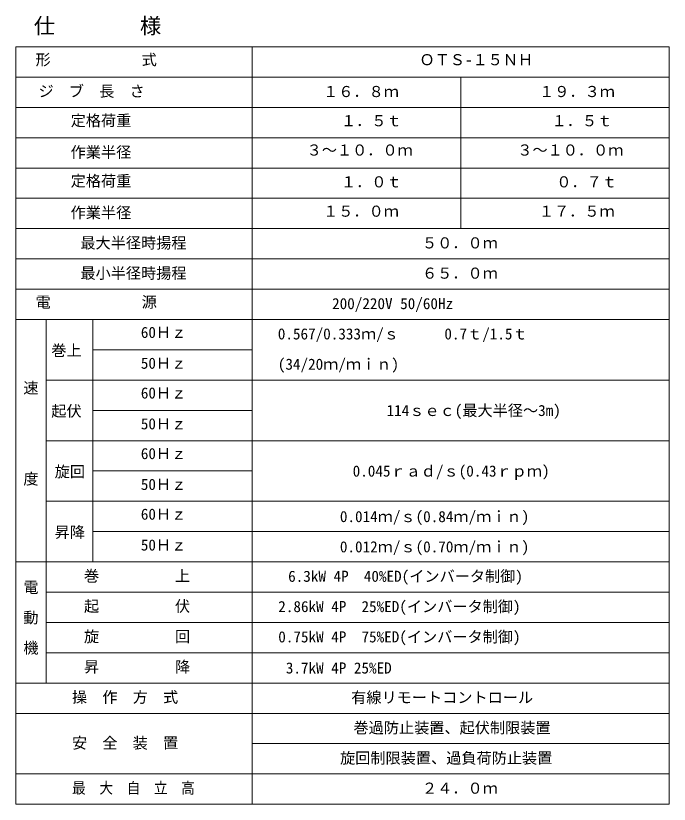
# Model space of a CAD drawing. Units: millimetres, scale not verified. Extents: x -18480 to 221138, y -24305 to 759804.
# Drawn here: x 196 to 17436, y -21117 to -296 of the extents above; entities that cross this region are included whole.
import ezdxf
from ezdxf.enums import TextEntityAlignment as Align

# ---------------------------------------------------------------- set-up
doc = ezdxf.new("R2010")
doc.units = ezdxf.units.MM
doc.header["$LTSCALE"] = 40
doc.layers.add('0-4_05 寸法', color=7, linetype='Continuous', lineweight=18)
doc.styles.add('@ＭＳ ゴシック', font='')
doc.styles.add('ＭＳ ゴシック', font='')
doc.styles.get('@ＭＳ ゴシック').set_extended_font_data('@MS Gothic')
doc.styles.get('ＭＳ ゴシック').set_extended_font_data('MS Gothic')

msp = doc.modelspace()

# ---------------------------------------------------------------- linework, layer by layer
at = {"layer": '0-4_05 寸法'}
for p, q in [((195.58, -1116.68), (195.58, -21116.64)), ((195.58, -1116.68), (17435.58, -1116.68)), ((6435.58, -1116.68), (6435.58, -21116.64)), ((17435.58, -1116.68), (17435.58, -21116.64)), ((195.58, -1916.68), (17435.58, -1916.68)), ((11935.58, -1916.68), (11935.58, -5916.68)), ((195.58, -2716.68), (17435.58, -2716.68)), ((195.58, -3516.68), (17435.58, -3516.68)), ((195.58, -4316.68), (17435.58, -4316.68)), ((195.58, -5116.68), (17435.58, -5116.68)), ((195.58, -5916.68), (17435.58, -5916.68)), ((195.58, -6716.68), (17435.58, -6716.68)), ((195.58, -7516.68), (17435.58, -7516.68)), ((195.58, -8316.68), (17435.58, -8316.68)), ((995.58, -8316.68), (995.58, -17916.64)), ((2227.58, -8316.68), (2227.58, -14716.64)), ((2227.58, -9116.67), (6435.58, -9116.67)), ((995.58, -9916.66), (17435.58, -9916.66)), ((2227.58, -10716.66), (6435.58, -10716.66)), ((995.58, -11516.65), (17435.58, -11516.65)), ((2227.58, -12316.64), (6435.58, -12316.64)), ((995.58, -13116.64), (17435.58, -13116.64)), ((2227.58, -13916.64), (17435.58, -13916.64)), ((195.58, -14716.64), (17435.58, -14716.64)), ((995.58, -15516.64), (17435.58, -15516.64)), ((995.58, -16316.64), (17435.58, -16316.64)), ((995.58, -17116.64), (17435.58, -17116.64)), ((195.58, -17916.64), (17435.58, -17916.64)), ((195.58, -18716.64), (17435.58, -18716.64)), ((6435.58, -19516.63), (17435.58, -19516.63)), ((195.58, -20316.64), (17435.58, -20316.64)), ((195.58, -21116.64), (17435.58, -21116.64))]:
    msp.add_line(p, q, dxfattribs=at)

# ---------------------------------------------------------------- texts
at = {"layer": '0-4_05 寸法', "style": 'ＭＳ ゴシック'}
for s, height, p in [('仕\u3000\u3000\u3000\u3000様', 410.6, (671.58, -890.54)), ('形\u3000\u3000\u3000\u3000\u3000\u3000式', 293.3, (716.4, -1690.54)), ('ＯＴＳ-１５ＮＨ', 293.3, (10846.29, -1690.54)), ('ジ\u3000ブ\u3000長\u3000さ', 293.3, (795.57, -2522.41)), ('１６．８ｍ', 293.3, (8304.4, -2531.29)), ('１９．３ｍ', 293.3, (14003.48, -2531.29)), ('定格荷重', 293.3, (1642.88, -3295.93)), ('１．５ｔ', 293.3, (8776.01, -3301.91)), ('１．５ｔ', 293.3, (14333.57, -3301.91)), ('作業半径', 293.3, (1642.88, -4132.26)), ('３～１０．０ｍ', 293.3, (7869.22, -4076.68)), ('３～１０．０ｍ', 293.3, (13426.77, -4076.68)), ('定格荷重', 293.3, (1642.88, -4891.79)), ('１．０ｔ', 293.3, (8776.01, -4916.12)), ('０．７ｔ', 293.3, (14456.77, -4916.12)), ('作業半径', 293.3, (1642.88, -5728.12)), ('１５．０ｍ', 293.3, (8304.4, -5690.9)), ('１７．５ｍ', 293.3, (13996.89, -5690.9)), ('最大半径時揚程', 293.3, (1899.83, -6527.85)), ('５０．０ｍ', 293.3, (10913.52, -6527.85)), ('最小半径時揚程', 293.3, (1899.83, -7327.05)), ('６５．０ｍ', 293.3, (10913.52, -7327.05)), ('電\u3000\u3000\u3000\u3000\u3000\u3000源', 293.3, (716.4, -8090.54)), ('200/220V 50/60Hz', 293.3, (8540.95, -8131.29)), ('60Ｈｚ', 293.3, (3494.79, -8891.4)), ('0.567/0.333ｍ/ｓ\u3000\u3000\u30000.7ｔ/1.5ｔ', 293.3, (7108.92, -8931.29)), ('巻上', 293.3, (1132.24, -9367.9)), ('50Ｈｚ', 293.3, (3494.79, -9705.42)), ('(34/20ｍ/ｍｉｎ)', 293.3, (7108.92, -9731.29)), ('60Ｈｚ', 293.3, (3494.79, -10491.38)), ('起伏', 293.3, (1132.24, -10967.89)), ('114ｓｅｃ(最大半径～3m)', 293.3, (9978.67, -10953.18)), ('50Ｈｚ', 293.3, (3494.79, -11305.4)), ('60Ｈｚ', 293.3, (3494.79, -12091.37)), ('旋回', 293.3, (1221.95, -12567.89)), ('0.045ｒａｄ/ｓ(0.43ｒｐｍ)', 293.3, (9083.96, -12553.17)), ('50Ｈｚ', 293.3, (3494.79, -12905.39)), ('60Ｈｚ', 293.3, (3494.79, -13691.35)), ('0.014ｍ/ｓ(0.84ｍ/ｍｉｎ)', 293.3, (8746.81, -13755.25)), ('昇降', 293.3, (1221.95, -14167.88)), ('50Ｈｚ', 293.3, (3494.79, -14505.37)), ('0.012ｍ/ｓ(0.70ｍ/ｍｉｎ)', 293.3, (8746.81, -14553.17)), ('巻\u3000\u3000\u3000\u3000\u3000上', 293.3, (1994.89, -15322.37)), ('6.3kW 4P\u300040%ED(インバータ制御)', 293.3, (7381.72, -15331.25)), ('起\u3000\u3000\u3000\u3000\u3000伏', 293.3, (1994.89, -16122.37)), ('2.86kW 4P\u300025%ED(インバータ制御)', 293.3, (7120.68, -16131.25)), ('旋\u3000\u3000\u3000\u3000\u3000回', 293.3, (1994.89, -16922.37)), ('0.75kW 4P\u300075%ED(インバータ制御)', 293.3, (7120.68, -16931.25)), ('昇\u3000\u3000\u3000\u3000\u3000降', 293.3, (1994.89, -17722.37)), (' 3.7kW 4P 25%ED', 293.3, (7120.68, -17752.58)), ('操\u3000作\u3000方\u3000式', 293.3, (1680.07, -18522.37)), ('有線リモートコントロール', 293.3, (9044.73, -18531.25)), ('巻過防止装置、起伏制限装置', 293.3, (9104.85, -19331.25)), ('安\u3000全\u3000装\u3000置', 293.3, (1680.07, -19734.52)), ('旋回制限装置、過負荷防止装置', 293.3, (8751.25, -20131.25)), ('２４．０ｍ', 293.3, (10913.52, -20927.01))]:
    msp.add_text(s, height=height, dxfattribs=at).set_placement(p, align=Align.BOTTOM_LEFT)
at = {"layer": '0-4_05 寸法', "style": '@ＭＳ ゴシック'}
for s, p in [('速\u3000\u3000\u3000\u3000\u3000度', (355.68, -9918.96)), ('電\u3000動\u3000機', (355.68, -15183.47))]:
    msp.add_text(s, height=293.3, rotation=270, dxfattribs=at).set_placement(p, align=Align.BOTTOM_LEFT)
at = {"layer": '0-4_05 寸法', "style": 'ＭＳ ゴシック', "width": 0.9}
msp.add_text('最\u3000大\u3000自\u3000立\u3000高', height=293.3, dxfattribs=at).set_placement((1680.07, -20922.37), align=Align.BOTTOM_LEFT)

doc.saveas('drawing.dxf')
